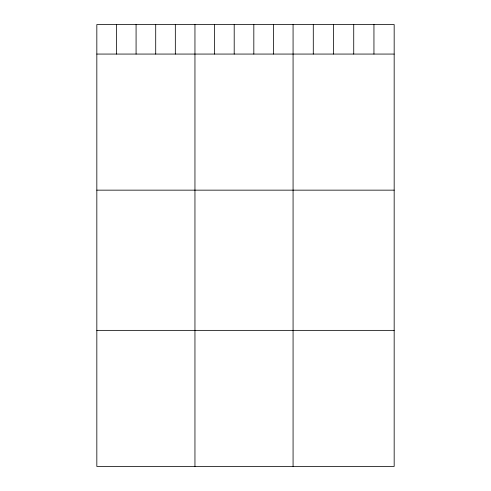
<?xml version="1.0" encoding="UTF-8"?>
<svg xmlns="http://www.w3.org/2000/svg" width="491" height="491" viewBox="0 0 491 491"><rect width="100%" height="100%" fill="white"/><g stroke="black" fill="none" stroke-linecap="round" stroke-linejoin="round"><path stroke-width="0.74" d="M394.169 54.065L394.169 466.45L96.831 466.45L96.831 24.55L394.169 24.55L394.169 54.065L96.831 54.065M96.831 190.152L394.169 190.152M96.831 330.363L394.169 330.363M373.946 24.55L373.946 54.065M353.729 24.55L353.729 54.065M333.512 24.55L333.512 54.065M313.289 24.55L313.289 54.065M293.072 24.55L293.072 466.45M273.45 24.55L273.45 54.065M253.822 24.55L253.822 54.065M234.201 24.55L234.201 54.065M214.579 24.55L214.579 54.065M194.952 24.55L194.952 466.45M175.33 24.55L175.33 54.065M155.708 24.55L155.708 54.065M136.081 24.55L136.081 54.065M116.459 24.55L116.459 54.065"/></g></svg>
